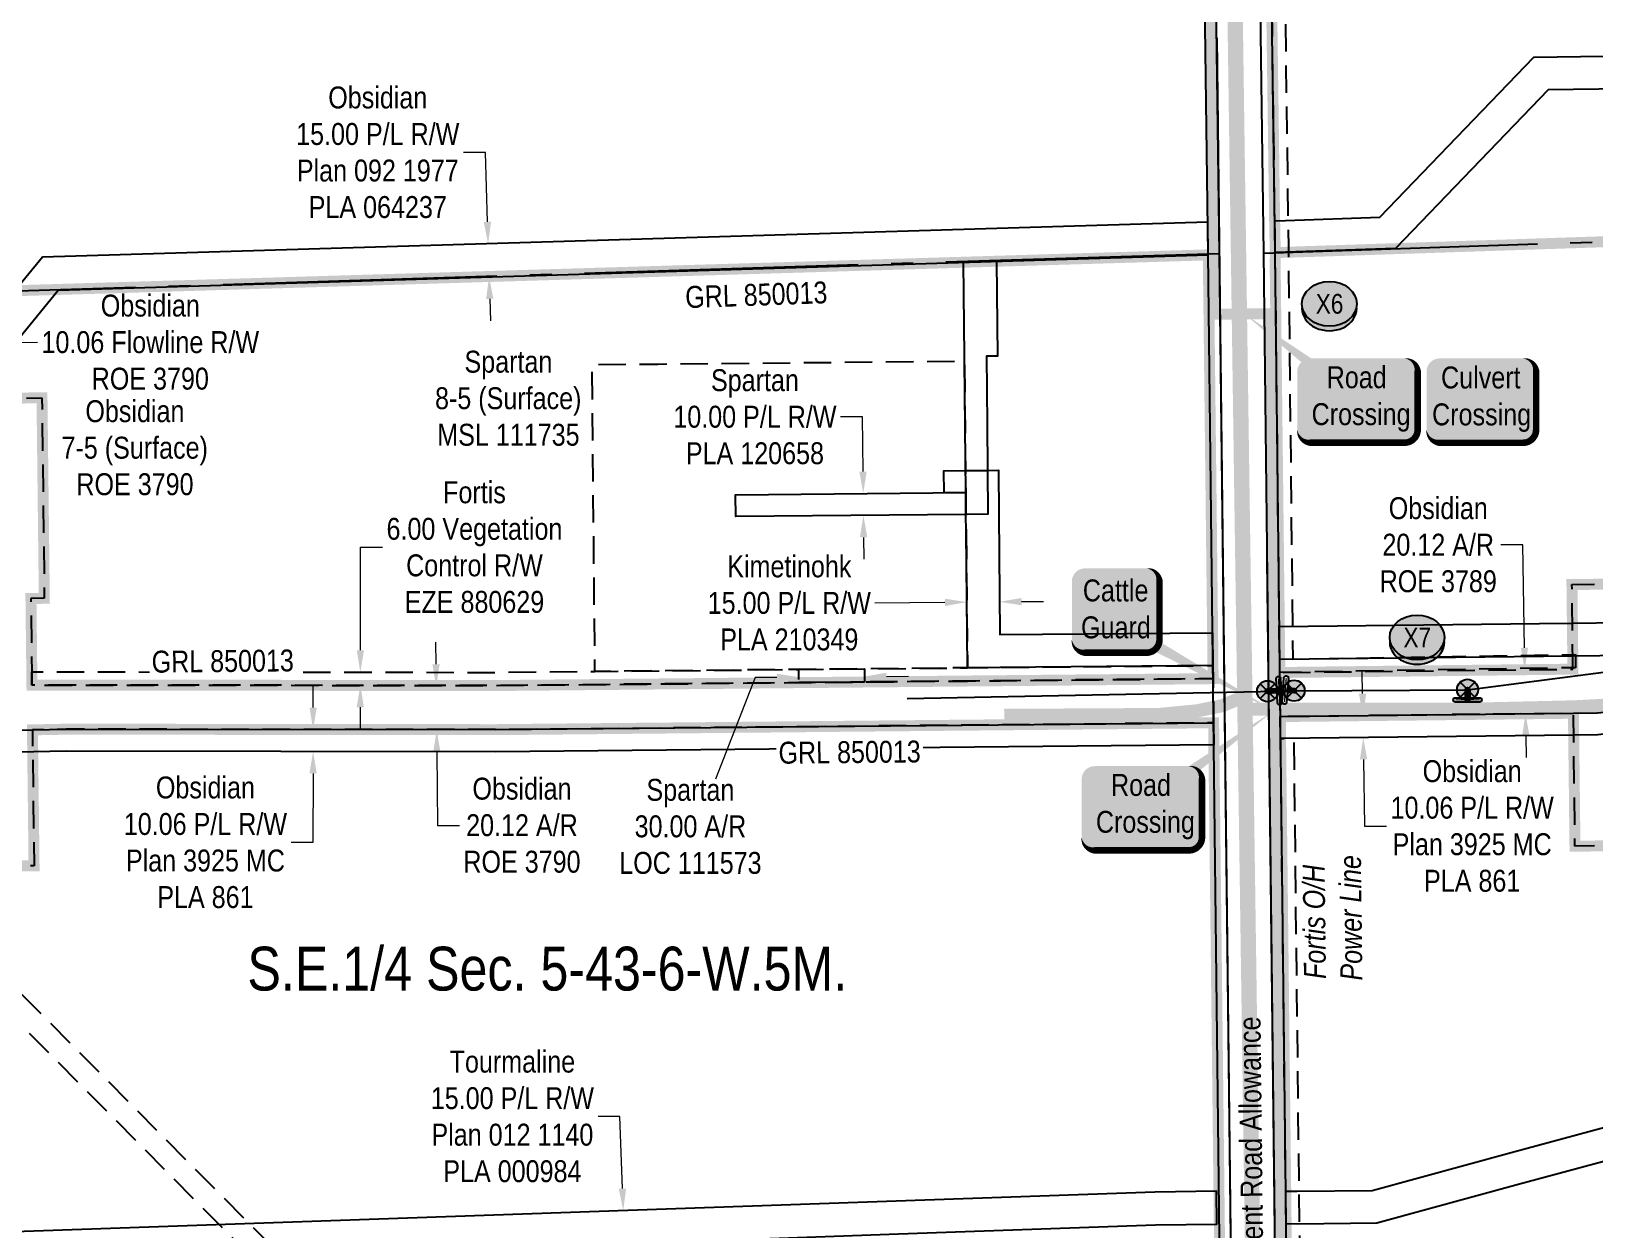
# Model space of a CAD drawing. Extents: x 643442 to 651909, y 5835058 to 5841090.
# Drawn here: x 646595 to 647308, y 5838086 to 5838633 of the extents above; entities that cross this region are included whole.
import ezdxf
from ezdxf.enums import TextEntityAlignment as Align

# ---------------------------------------------------------------- set-up
doc = ezdxf.new("R2010")
doc.units = 0
doc.header["$LTSCALE"] = 5
doc.header["$PDSIZE"] = 0.5
for name, pattern in [('CENTERLINEX3', [5, 2.5, -1, 0.5, -1]), ('foc-ACCESSROAD', [3.75, 2.5, -1.25]), ('foc-FLOWLINE', [3.75, 2.5, -1.25]), ('foc-QUARTERLINE', [33, 25, -3, 2, -3])]:
    doc.linetypes.add(name, pattern=pattern)
doc.layers.get('Defpoints').update_dxf_attribs({"color": 9})
for name, color, linetype in [('AS-POWER', 104, 'foc-POWER'), ('AS-POWER-EXISTING-ANC', 72, 'Continuous'), ('AS-POWER-EXISTING-PP', 72, 'Continuous'), ('AS-POWER-T', 104, 'Continuous'), ('AS-ROADS', 254, 'Continuous'), ('AS-TELUS', 224, 'foc-TEL'), ('C-FLOWLINE', 13, 'foc-FLOWLINE'), ('C-RW', 13, 'Continuous'), ('C-SYMBOL', 7, 'Continuous'), ('C-WS', 13, 'foc-ACCESSROAD'), ('CG-NOTES', 7, 'Continuous'), ('F-AR', 190, 'foc-ACCESSROAD'), ('F-EZE', 190, 'foc-FLOWLINE'), ('F-RW', 190, 'Continuous'), ('F-VCE', 190, 'foc-FLOWLINE'), ('F-WS', 190, 'foc-ACCESSROAD'), ('L-QSEC', 8, 'foc-QUARTERLINE'), ('L-ROAD-T', 7, 'Continuous'), ('L-SEC', 7, 'Continuous'), ('L-TITLEDB', 4, 'Continuous'), ('P-CROSSINGS', 250, 'Continuous')]:
    doc.layers.add(name, color=color, linetype=linetype)
doc.layers.add('AS-TRAPPER BOUNDARY', color=7, linetype='CENTERLINEX3', true_color=0xb85c00, transparency=0.6)
doc.layers.add('AS-TRAPPER-T', color=7, linetype='Continuous', true_color=0xc26100)
doc.layers.add('P-PROPOSED-WL4', color=7, linetype='Continuous', true_color=0x5b5bc8)
for name, color, linetype, lineweight in [('C-AR-T', 13, 'Continuous', 9), ('C-FLOWLINE-T', 13, 'Continuous', 9), ('C-RW-T', 13, 'Continuous', 9), ('C-WS-T', 13, 'Continuous', 9), ('F-AR-T', 190, 'Continuous', 9), ('F-EZE-T', 190, 'Continuous', 9), ('F-RW-T', 190, 'Continuous', 9), ('F-WS-T', 190, 'Continuous', 9)]:
    doc.layers.add(name, color=color, linetype=linetype, lineweight=lineweight)
doc.styles.add('175L', font='ARIALN.TTF', dxfattribs={"height": 20})
doc.styles.add('80', font='ARIALN.TTF', dxfattribs={"height": 10})
doc.styles.add('80CG', font='ARIALN.TTF', dxfattribs={"height": 10})
doc.styles.add('80L', font='ARIALN.TTF', dxfattribs={"height": 10})
doc.styles.add('Crossing', font='ARIALN.TTF', dxfattribs={"height": 10})
doc.styles.add('foc-LtypeFont', font='ARIALN.TTF', dxfattribs={"height": 7.35})
doc.linetypes.add('foc-POWER', pattern='A,6,-1,["P",foc-LtypeFont,S=0.2,R=0,X=-0.625,Y=-0.75],-1.24,4', length=12.24)
doc.linetypes.add('foc-POWER-NOLINE', pattern='A,0,-4,["P",foc-LtypeFont,S=0.2,R=0,X=-0.625,Y=-0.75],-8.24', length=12.24)
doc.linetypes.add('foc-TEL', pattern='A,2,-1,["T",foc-LtypeFont,S=0.2,R=0,X=-0.425,Y=-0.75],-1.24,8', length=12.24)
doc.linetypes.add('foc-TEL-NOLINE', pattern='A,0,-2,["T",foc-LtypeFont,S=0.2,R=0,X=-0.425,Y=-0.75],-10.24', length=12.24)
doc.dimstyles.new('Compass 5 000', dxfattribs={"dimscale": 5, "dimtxt": 9, "dimasz": 2, "dimexe": 0.2, "dimexo": 0.0625, "dimgap": 0.5, "dimtad": 0, "dimtih": 1, "dimtoh": 1, "dimzin": 0, "dimdsep": 46, "dimtxsty": '80CG', "dimcen": 0.1, "dimse1": 1, "dimse2": 1, "dimclrd": 256, "dimclrt": 256, "dimaunit": 1, "dimadec": 4, "dimazin": 0, "dimtfac": 0.06, "dimtofl": 0, "dimtmove": 0, "dimatfit": 1, "dimfxl": 0.2, "dimtolj": 1, "dimtzin": 0, "dimlwd": -1, "dimarcsym": 0})

# ---------------------------------------------------------------- blocks, each defined once
blk = doc.blocks.new('*D484')
at = {"layer": 'C-RW-T', "transparency": 16777216}
for p, q in [((647202.4, 5838330.35), (647202.25, 5838340.35)), ((647202.87, 5838300.32), (647203.34, 5838269.91)), ((647203.34, 5838269.91), (647213.34, 5838269.91))]:
    blk.add_line(p, q, dxfattribs=at)
for points in [[(647204.07, 5838330.38), (647200.73, 5838330.33), (647202.56, 5838320.35)], [(647204.53, 5838300.35), (647201.2, 5838300.3), (647202.71, 5838310.32)]]:
    blk.add_solid(points, dxfattribs=at)
at = {"layer": 'Defpoints', "color": 0, "transparency": 16777216}
for p in [(647229.12, 5838320.76), (647202.71, 5838310.32), (647229.28, 5838310.73)]:
    blk.add_point(p, dxfattribs=at)
at = {"layer": 'C-RW-T', "transparency": 16777216, "insert": (647252.42, 5838269.91), "char_height": 10, "attachment_point": 5, "style": '80CG'}
blk.add_mtext('\\A1;Obsidian\\P10.06 P/L R/W\\PPlan 3925 MC\\PPLA 861', dxfattribs=at)
blk = doc.blocks.new('*D485')
at = {"layer": 'C-WS-T', "transparency": 16777216}
for p, q in [((647275.49, 5838398.25), (647265.49, 5838398.25)), ((647276.25, 5838351.27), (647275.49, 5838398.25)), ((647276.9, 5838311.14), (647277.07, 5838301.14))]:
    blk.add_line(p, q, dxfattribs=at)
for points in [[(647277.92, 5838351.3), (647274.59, 5838351.25), (647276.41, 5838341.28)], [(647278.57, 5838311.16), (647275.24, 5838311.11), (647276.74, 5838321.13)]]:
    blk.add_solid(points, dxfattribs=at)
at = {"layer": 'Defpoints', "color": 0, "transparency": 16777216}
for p in [(647276.41, 5838341.28), (647280.62, 5838341.34), (647280.94, 5838321.2)]:
    blk.add_point(p, dxfattribs=at)
at = {"layer": 'C-WS-T', "transparency": 16777216, "insert": (647236.94, 5838398.25), "char_height": 10, "attachment_point": 5, "style": '80CG'}
blk.add_mtext('\\A1;Obsidian\\P20.12 A/R\\PROE 3789', dxfattribs=at)
blk = doc.blocks.new('*U477')
h = blk.add_hatch(color=255)
h.dxf.hatch_style = 1
edge = h.paths.add_edge_path()
edge.add_arc((0.08, 1.1), 0.2, -4.1454, 175.8546, ccw=False)
edge.add_line((0.28, 1.08), (0.19, -0.21))
edge.add_line((0.19, -0.21), (0.12, -1.11))
edge.add_arc((-0.08, -1.1), 0.2, 175.8546, 355.8546, ccw=False)
edge.add_line((-0.28, -1.08), (-0.12, 1.11))
h = blk.add_hatch(color=255)
h.dxf.hatch_style = 1
edge = h.paths.add_edge_path()
edge.add_arc((0.8, -0.06), 0.2, -94.1454, 85.8546, ccw=False)
edge.add_line((0.79, -0.26), (0.19, -0.21))
edge.add_line((0.19, -0.21), (0.21, 0.19))
edge.add_line((0.21, 0.19), (0.82, 0.14))
at = {"color": 255}
blk.add_lwpolyline([(-0.12, 1.11, -1), (0.28, 1.08), (0.19, -0.21), (0.12, -1.11, -1), (-0.28, -1.08)], format="xyb", close=True, dxfattribs=at)
at = {"color": 72, "const_width": 0.1, "flags": 128}
for points in [[(0.08, 1.1), (-0.08, -1.1)], [(0.8, -0.06), (0, 0)]]:
    blk.add_lwpolyline(points, dxfattribs=at)
at = {"color": 255, "flags": 128}
blk.add_lwpolyline([(0.82, 0.14, -1), (0.79, -0.26), (0.19, -0.21), (0.21, 0.19)], format="xyb", close=True, dxfattribs=at)
blk = doc.blocks.new('*U478')
h = blk.add_hatch(color=255)
h.dxf.hatch_style = 1
edge = h.paths.add_edge_path()
edge.add_arc((-1.05, -0.05), 0.2, 92.8978, 272.8978, ccw=False)
edge.add_line((-1.06, 0.15), (-0.21, 0.19))
edge.add_line((-0.21, 0.19), (-0.19, -0.21))
edge.add_line((-0.19, -0.21), (-1.04, -0.25))
h = blk.add_hatch(color=255)
h.dxf.hatch_style = 1
edge = h.paths.add_edge_path()
edge.add_arc((0.06, -1.1), 0.2, -177.1022, 2.8978, ccw=False)
edge.add_line((-0.14, -1.11), (-0.21, 0.19))
edge.add_line((-0.21, 0.19), (-0.26, 1.09))
edge.add_arc((-0.06, 1.1), 0.2, 2.8978, 182.8978, ccw=False)
edge.add_line((0.14, 1.11), (0.26, -1.09))
at = {"color": 255, "flags": 128}
blk.add_lwpolyline([(-1.04, -0.25, -1), (-1.06, 0.15), (-0.21, 0.19), (-0.19, -0.21)], format="xyb", close=True, dxfattribs=at)
at = {"color": 72, "const_width": 0.1, "flags": 128}
for points in [[(-1.05, -0.05), (0, 0)], [(0.06, -1.1), (-0.06, 1.1)]]:
    blk.add_lwpolyline(points, dxfattribs=at)
at = {"color": 255}
blk.add_lwpolyline([(0.26, -1.09, -1), (-0.14, -1.11), (-0.21, 0.19), (-0.26, 1.09, -1), (0.14, 1.11)], format="xyb", close=True, dxfattribs=at)
blk = doc.blocks.new('*U479')
h = blk.add_hatch(color=255)
h.dxf.hatch_style = 1
edge = h.paths.add_edge_path()
edge.add_arc((-1.1, 0), 0.2, 90.248, 270.248, ccw=False)
edge.add_line((-1.1, 0.2), (0.2, 0.2))
edge.add_line((0.2, 0.2), (1.1, 0.2))
edge.add_arc((1.1, 0), 0.2, -89.752, 90.248, ccw=False)
edge.add_line((1.1, -0.2), (-1.1, -0.2))
h = blk.add_hatch(color=255)
h.dxf.hatch_style = 1
edge = h.paths.add_edge_path()
edge.add_arc((0, 0.92), 0.2, 0.248, 180.248, ccw=False)
edge.add_line((0.2, 0.93), (0.2, 0.2))
edge.add_line((0.2, 0.2), (-0.2, 0.2))
edge.add_line((-0.2, 0.2), (-0.2, 0.92))
at = {"color": 255}
blk.add_lwpolyline([(-1.1, -0.2, -1), (-1.1, 0.2), (0.2, 0.2), (1.1, 0.2, -1), (1.1, -0.2)], format="xyb", close=True, dxfattribs=at)
at = {"color": 72, "const_width": 0.1, "flags": 128}
for points in [[(-1.1, 0), (1.1, 0)], [(0, 0.92), (0, 0)]]:
    blk.add_lwpolyline(points, dxfattribs=at)
at = {"color": 255, "flags": 128}
blk.add_lwpolyline([(-0.2, 0.92, -1), (0.2, 0.93), (0.2, 0.2), (-0.2, 0.2)], format="xyb", close=True, dxfattribs=at)
blk = doc.blocks.new('POWERPOLE')
h = blk.add_hatch(color=255)
edge = h.paths.add_edge_path()
edge.add_arc((0, 0), 0.96, 0, 360)
at = {"linetype": 'Continuous'}
for p, q in [((0.68, -0.68), (-0.68, 0.68)), ((-0.68, -0.68), (0.68, 0.68))]:
    blk.add_line(p, q, dxfattribs=at)
blk.add_circle((0, 0), 0.96, dxfattribs=at)
blk = doc.blocks.new('*U467')
h = blk.add_hatch(color=254)
edge = h.paths.add_edge_path()
edge.add_line((-19, -20), (19, -20))
edge.add_arc((19, -14), 6, 270, 360)
edge.add_line((25, -14), (25, 12.5))
edge.add_arc((19, 12.5), 6, 0, 90)
edge.add_line((19, 18.5), (-19, 18.5))
edge.add_arc((-19, 12.5), 6, 90, 180)
edge.add_line((-25, 12.5), (-25, -14))
edge.add_arc((-19, -14), 6, 180, 270)
at = {"color": 160, "flags": 128}
blk.add_lwpolyline([(-19, -20, 3, 3, 0), (19, -20, 3, 3, 0.414214), (25, -14, 3, 3, 0), (25, 12.5, 3, 0, 0.414214), (19, 18.5, 0, 0, 0), (-19, 18.5, 0, 0, 0.414214), (-25, 12.5, 0, 0, 0), (-25, -14, 0, 3, 0.414214)], format="xyseb", close=True, dxfattribs=at)
at = {"color": 160, "style": '80'}
blk.add_attdef('ENTER_TEXT_001', (-26.85, -4.92), '', height=10, dxfattribs=at)
blk = doc.blocks.new('*U675')
h = blk.add_hatch(color=59)
edge = h.paths.add_edge_path()
edge.add_line((-21.5, -20), (21.5, -20))
edge.add_arc((21.5, -14), 6, 270, 360)
edge.add_line((27.5, -14), (27.5, 12.5))
edge.add_arc((21.5, 12.5), 6, 0, 90)
edge.add_line((21.5, 18.5), (-21.5, 18.5))
edge.add_arc((-21.5, 12.5), 6, 90, 180)
edge.add_line((-27.5, 12.5), (-27.5, -14))
edge.add_arc((-21.5, -14), 6, 180, 270)
at = {"color": 1, "flags": 128}
blk.add_lwpolyline([(-51.65, 38.79, 0, 7.5, 0), (0, 0, 0, 0, 0)], format="xyseb", dxfattribs=at)
blk.add_lwpolyline([(-21.5, -20, 3, 3, 0), (21.5, -20, 3, 3, 0.414214), (27.5, -14, 3, 3, 0), (27.5, 12.5, 3, 0, 0.414214), (21.5, 18.5, 0, 0, 0), (-21.5, 18.5, 0, 0, 0.414214), (-27.5, 12.5, 0, 0, 0), (-27.5, -14, 0, 3, 0.414214)], format="xyseb", close=True, dxfattribs=at)
at = {"color": 1, "style": '80'}
blk.add_attdef('ENTER_TEXT_001', (-36.33, -4.99), '', height=10, dxfattribs=at)
blk = doc.blocks.new('*U676')
h = blk.add_hatch(color=59)
edge = h.paths.add_edge_path()
edge.add_line((-21.5, -20), (21.5, -20))
edge.add_arc((21.5, -14), 6, 270, 360)
edge.add_line((27.5, -14), (27.5, 12.5))
edge.add_arc((21.5, 12.5), 6, 0, 90)
edge.add_line((21.5, 18.5), (-21.5, 18.5))
edge.add_arc((-21.5, 12.5), 6, 90, 180)
edge.add_line((-27.5, 12.5), (-27.5, -14))
edge.add_arc((-21.5, -14), 6, 180, 270)
at = {"color": 1, "flags": 128}
blk.add_lwpolyline([(60.34, 43.81, 0, 7.5, 0), (0, 0, 0, 0, 0)], format="xyseb", dxfattribs=at)
blk.add_lwpolyline([(-21.5, -20, 3, 3, 0), (21.5, -20, 3, 3, 0.414214), (27.5, -14, 3, 3, 0), (27.5, 12.5, 3, 0, 0.414214), (21.5, 18.5, 0, 0, 0), (-21.5, 18.5, 0, 0, 0.414214), (-27.5, 12.5, 0, 0, 0), (-27.5, -14, 0, 3, 0.414214)], format="xyseb", close=True, dxfattribs=at)
at = {"color": 1, "style": '80'}
blk.add_attdef('ENTER_TEXT_001', (-36.33, -4.99), '', height=10, dxfattribs=at)
blk = doc.blocks.new('*D548')
at = {"layer": 'C-WS-T', "transparency": 16777216}
for p, q in [((646723.44, 5838324.01), (646723.45, 5838334.01)), ((646723.4, 5838293.96), (646723.37, 5838262.47)), ((646723.37, 5838262.47), (646713.37, 5838262.47))]:
    blk.add_line(p, q, dxfattribs=at)
for points in [[(646721.77, 5838324.01), (646725.1, 5838324.01), (646723.42, 5838314.01)], [(646721.74, 5838293.96), (646725.07, 5838293.96), (646723.41, 5838303.96)]]:
    blk.add_solid(points, dxfattribs=at)
at = {"layer": 'Defpoints', "color": 0, "transparency": 16777216}
for p in [(646730.33, 5838314), (646723.41, 5838303.96), (646730.32, 5838303.95)]:
    blk.add_point(p, dxfattribs=at)
at = {"layer": 'C-WS-T', "transparency": 16777216, "insert": (646674.28, 5838262.47), "char_height": 10, "attachment_point": 5, "style": '80CG'}
blk.add_mtext('\\A1;Obsidian\\P10.06 P/L R/W\\PPlan 3925 MC\\PPLA 861', dxfattribs=at)
blk = doc.blocks.new('*D549')
at = {"layer": 'C-WS-T', "transparency": 16777216}
for p, q in [((646802.03, 5838577.33), (646792.03, 5838577.33)), ((646802.98, 5838545.63), (646802.03, 5838577.33)), ((646804.04, 5838510.5), (646804.34, 5838500.51))]:
    blk.add_line(p, q, dxfattribs=at)
for points in [[(646804.65, 5838545.69), (646801.32, 5838545.58), (646803.29, 5838535.64)], [(646805.71, 5838510.55), (646802.38, 5838510.45), (646803.74, 5838520.5)]]:
    blk.add_solid(points, dxfattribs=at)
at = {"layer": 'Defpoints', "color": 0, "transparency": 16777216}
for p in [(646782.32, 5838535.01), (646803.29, 5838535.64), (646782.77, 5838519.87)]:
    blk.add_point(p, dxfattribs=at)
at = {"layer": 'C-WS-T', "transparency": 16777216, "insert": (646752.94, 5838577.33), "char_height": 10, "attachment_point": 5, "style": '80CG'}
blk.add_mtext('\\A1;Obsidian\\P15.00 P/L R/W\\PPlan 092 1977\\PPLA 064237', dxfattribs=at)
blk = doc.blocks.new('*D552')
at = {"layer": 'Defpoints', "color": 0, "transparency": 16777216}
for p in [(646864.96, 5838094.48), (646875.56, 5838094.85), (646876.09, 5838079.72)]:
    blk.add_point(p, dxfattribs=at)
at = {"layer": 'F-RW-T', "transparency": 16777216}
for p, q in [((646863.47, 5838137.37), (646853.47, 5838137.37)), ((646864.61, 5838104.47), (646863.47, 5838137.37)), ((646865.84, 5838069.35), (646866.19, 5838059.36))]:
    blk.add_line(p, q, dxfattribs=at)
for points in [[(646866.28, 5838104.53), (646862.95, 5838104.41), (646864.96, 5838094.48)], [(646867.5, 5838069.41), (646864.17, 5838069.3), (646865.49, 5838079.35)]]:
    blk.add_solid(points, dxfattribs=at)
at = {"layer": 'F-RW-T', "transparency": 16777216, "insert": (646814.38, 5838137.37), "char_height": 10, "attachment_point": 5, "style": '80CG'}
blk.add_mtext('\\A1;Tourmaline\\P15.00 P/L R/W\\PPlan 012 1140\\PPLA 000984', dxfattribs=at)
blk = doc.blocks.new('*D556')
at = {"layer": 'Defpoints', "color": 0, "transparency": 16777216}
for p in [(646744.98, 5838340.12), (646785.38, 5838340.08), (646785.37, 5838334.07)]:
    blk.add_point(p, dxfattribs=at)
at = {"layer": 'F-EZE-T', "transparency": 16777216}
for p, q in [((646744.99, 5838350.12), (646745.05, 5838397.16)), ((646745.05, 5838397.16), (646755.05, 5838397.16)), ((646744.96, 5838324.12), (646744.95, 5838314.12))]:
    blk.add_line(p, q, dxfattribs=at)
for points in [[(646743.33, 5838350.12), (646746.66, 5838350.12), (646744.98, 5838340.12)], [(646743.3, 5838324.12), (646746.63, 5838324.12), (646744.98, 5838334.12)]]:
    blk.add_solid(points, dxfattribs=at)
at = {"layer": 'F-EZE-T', "transparency": 16777216, "insert": (646797.07, 5838397.16), "char_height": 10, "attachment_point": 5, "style": '80CG'}
blk.add_mtext('\\A1;Fortis\\P6.00 Vegetation\\PControl R/W\\PEZE 880629', dxfattribs=at)
blk = doc.blocks.new('*D560')
at = {"layer": 'C-FLOWLINE-T', "transparency": 16777216}
for p, q in [((646526.71, 5838489.87), (646516.71, 5838489.75)), ((646556.78, 5838490.22), (646597.62, 5838490.69))]:
    blk.add_line(p, q, dxfattribs=at)
for points in [[(646526.69, 5838491.53), (646526.73, 5838488.2), (646536.71, 5838489.98)], [(646556.76, 5838491.88), (646556.79, 5838488.55), (646546.78, 5838490.1)]]:
    blk.add_solid(points, dxfattribs=at)
at = {"layer": 'Defpoints', "color": 0, "transparency": 16777216}
for p in [(646536.71, 5838490.09), (646546.78, 5838490.2), (646546.78, 5838490.1)]:
    blk.add_point(p, dxfattribs=at)
at = {"layer": 'C-FLOWLINE-T', "transparency": 16777216, "insert": (646649.12, 5838490.69), "char_height": 10, "attachment_point": 5, "style": '80CG'}
blk.add_mtext('\\A1;Obsidian\\P10.06 Flowline R/W\\PROE 3790', dxfattribs=at)
blk = doc.blocks.new('*D561')
at = {"layer": 'C-AR-T', "transparency": 16777216}
for p, q in [((646779.52, 5838343.79), (646779.43, 5838353.79)), ((646779.91, 5838303.66), (646780.23, 5838270.26)), ((646780.23, 5838270.26), (646790.23, 5838270.26))]:
    blk.add_line(p, q, dxfattribs=at)
for points in [[(646781.19, 5838343.81), (646777.85, 5838343.77), (646779.62, 5838333.79)], [(646781.57, 5838303.68), (646778.24, 5838303.65), (646779.81, 5838313.66)]]:
    blk.add_solid(points, dxfattribs=at)
at = {"layer": 'Defpoints', "color": 0, "transparency": 16777216}
for p in [(646880.77, 5838334.76), (646779.81, 5838313.66), (646880.96, 5838314.63)]:
    blk.add_point(p, dxfattribs=at)
at = {"layer": 'C-AR-T', "transparency": 16777216, "insert": (646818.75, 5838270.26), "char_height": 10, "attachment_point": 5, "style": '80CG'}
blk.add_mtext('\\A1;Obsidian\\P20.12 A/R\\PROE 3790', dxfattribs=at)
blk = doc.blocks.new('*D563')
at = {"layer": 'Defpoints', "color": 0, "transparency": 16777216}
for p in [(646966.93, 5838421.62), (646974.49, 5838421.69), (646967.02, 5838411.61)]:
    blk.add_point(p, dxfattribs=at)
at = {"layer": 'F-RW-T', "transparency": 16777216}
for p, q in [((646974.16, 5838456.65), (646964.16, 5838456.65)), ((646974.4, 5838431.69), (646974.16, 5838456.65)), ((646974.68, 5838401.68), (646974.77, 5838391.68))]:
    blk.add_line(p, q, dxfattribs=at)
for points in [[(646976.06, 5838431.7), (646972.73, 5838431.67), (646974.49, 5838421.69)], [(646976.35, 5838401.7), (646973.01, 5838401.66), (646974.59, 5838411.68)]]:
    blk.add_solid(points, dxfattribs=at)
at = {"layer": 'F-RW-T', "transparency": 16777216, "insert": (646925.07, 5838456.65), "char_height": 10, "attachment_point": 5, "style": '80CG'}
blk.add_mtext('\\A1;Spartan\\P10.00 P/L R/W\\PPLA 120658', dxfattribs=at)
blk = doc.blocks.new('*D564')
at = {"layer": 'Defpoints', "color": 0, "transparency": 16777216}
for p in [(647021.72, 5838378.84), (647021.79, 5838372.11), (647036.68, 5838378.99)]:
    blk.add_point(p, dxfattribs=at)
at = {"layer": 'F-RW-T', "transparency": 16777216}
for p, q in [((647011.79, 5838372.01), (646979.85, 5838371.7)), ((647046.74, 5838372.34), (647056.74, 5838372.44))]:
    blk.add_line(p, q, dxfattribs=at)
for points in [[(647011.77, 5838373.68), (647011.8, 5838370.34), (647021.79, 5838372.11)], [(647046.73, 5838374.01), (647046.76, 5838370.68), (647036.74, 5838372.25)]]:
    blk.add_solid(points, dxfattribs=at)
at = {"layer": 'F-RW-T', "transparency": 16777216, "insert": (646940.76, 5838371.7), "char_height": 10, "attachment_point": 5, "style": '80CG'}
blk.add_mtext('\\A1;Kimetinohk\\P15.00 P/L R/W\\PPLA 210349', dxfattribs=at)
blk = doc.blocks.new('xing2')
h = blk.add_hatch(color=50)
h.dxf.hatch_style = 1
edge = h.paths.add_edge_path()
edge.add_ellipse((0, 0), major_axis=(-12.5, 0), ratio=0.816297, start_angle=0, end_angle=360)
h = blk.add_hatch(color=250)
h.dxf.hatch_style = 1
edge = h.paths.add_edge_path()
edge.add_ellipse((0, -2.05), major_axis=(-12.5, 0), ratio=0.816297, start_angle=0, end_angle=180)
edge.add_line((12.5, -2.05), (12.5, 0))
edge.add_ellipse((0, 0), major_axis=(-12.5, 0), ratio=0.816297, start_angle=0, end_angle=180, ccw=False)
edge.add_line((-12.5, 0), (-12.5, -2.05))
at = {"color": 250}
blk.add_ellipse((0, 0), major_axis=(-12.5, 0), ratio=0.816297, dxfattribs=at)
blk.add_ellipse((0, -2.05), major_axis=(-12.5, 0), ratio=0.816297, start_param=0, end_param=3.141593, dxfattribs=at)
at = {"color": 250, "style": 'Crossing'}
blk.add_attdef('CROSSING', text='', height=9, dxfattribs=at).set_placement((0.09, 0.02), align=Align.MIDDLE_CENTER)
at = {"color": 250, "style": 'Crossing', "flags": 1}
for tag, p in [('OWNER', (0.09, -12.49)), ('DESCRIPTION', (0.09, -25.77)), ('LOCATION', (0.09, -39.3)), ('DWG_REF', (0.09, -52.84))]:
    blk.add_attdef(tag, text='', height=9, dxfattribs=at).set_placement(p, align=Align.MIDDLE_CENTER)
blk = doc.blocks.new('*U573')
h = blk.add_hatch(color=254)
edge = h.paths.add_edge_path()
edge.add_line((-14, -20), (14, -20))
edge.add_arc((14, -14), 6, 270, 360)
edge.add_line((20, -14), (20, 12.5))
edge.add_arc((14, 12.5), 6, 0, 90)
edge.add_line((14, 18.5), (-14, 18.5))
edge.add_arc((-14, 12.5), 6, 90, 180)
edge.add_line((-20, 12.5), (-20, -14))
edge.add_arc((-14, -14), 6, 180, 270)
at = {"color": 160, "flags": 128}
blk.add_lwpolyline([(-14, -20, 3, 3, 0), (14, -20, 3, 3, 0.414214), (20, -14, 3, 3, 0), (20, 12.5, 3, 0, 0.414214), (14, 18.5, 0, 0, 0), (-14, 18.5, 0, 0, 0.414214), (-20, 12.5, 0, 0, 0), (-20, -14, 0, 3, 0.414214)], format="xyseb", close=True, dxfattribs=at)
at = {"color": 160, "style": '80'}
blk.add_attdef('ENTER_TEXT_001', (-26.85, -4.92), '', height=10, dxfattribs=at)

msp = doc.modelspace()

# ---------------------------------------------------------------- linework, layer by layer
at = {"color": 170, "flags": 128}
msp.add_lwpolyline([(647161.91, 5838322.57, 0, 5, 0), (647108.501, 5838351.906, 0, 0, 0)], format="xyseb", dxfattribs=at)
at = {"layer": 'AS-POWER', "linetype": 'foc-POWER-NOLINE', "flags": 128}
msp.add_lwpolyline([(647166.897, 5837686.073), (647158.869, 5838391.633)], dxfattribs=at)
at = {"layer": 'AS-POWER', "flags": 128}
msp.add_lwpolyline([(646994.568, 5838328.14), (647171.153, 5838331.708), (647250.299, 5838332.134), (647355.711, 5838345.79), (647364.336, 5838328.461), (647447.097, 5838336.374), (647446.781, 5838328.006), (647547.108, 5838337.979), (647647.537, 5838339.815), (647747.798, 5838341.359), (647848.14, 5838343.338), (647948.264, 5838345.171), (648049.625, 5838347.007)], dxfattribs=at)
at = {"layer": 'AS-ROADS', "flags": 128}
for points, const_width in [([(647591.673, 5835101.118), (647397.491, 5835795.868), (647168.623, 5837585.659), (647157.011, 5837672.565), (647157.264, 5837722.95), (647122.603, 5840162.074)], 7), ([(648049.235, 5838340.732), (647946.186, 5838339.409), (647847.486, 5838338.491), (647747.448, 5838336.636), (647648.853, 5838335.462), (647547.287, 5838334.04), (647447.195, 5838332.027), (647298.607, 5838324.299), (647251.054, 5838323.203), (647148.642, 5838323.301)], 5.998), ([(647038.837, 5838320.424), (647109.527, 5838320.819), (647127.035, 5838322.529), (647138.488, 5838324.897), (647146.649, 5838328.318)], 5.998)]:
    msp.add_lwpolyline(points, dxfattribs=dict(at, const_width=const_width))
at = {"layer": 'AS-TELUS', "linetype": 'foc-TEL-NOLINE', "flags": 128}
msp.add_lwpolyline([(647242.546, 5836904.456), (647204.315, 5837207.913), (647170.922, 5837475.91), (647147.547, 5837618.779), (647136.045, 5838629.646)], dxfattribs=at)
at = {"layer": 'AS-TRAPPER BOUNDARY', "const_width": 4.999, "flags": 128}
for points in [[(647378.541, 5839075.769), (647421.948, 5839076.342), (647421.143, 5839137.337), (647966.716, 5839144.528), (647984.144, 5838584.132), (647984.455, 5838574.138), (647984.927, 5838558.972), (647970.013, 5838558.474), (647878.98, 5838555.435), (647361.027, 5838538.18), (647345.798, 5838537.673), (647216.519, 5838533.376), (647167.061, 5838531.733), (647162.553, 5838531.584), (647162.251, 5838546.57), (647154.216, 5839133.756), (647159.118, 5839133.822), (647299.153, 5839135.73), (647299.957, 5839074.734), (647362.946, 5839075.564), (647378.541, 5839075.769)], [(647299.342, 5838260.748), (647427.629, 5838262.069), (647427.002, 5838322.989), (647993.026, 5838329.178), (648012.384, 5837713.09), (647172.074, 5837686.238), (647164.865, 5838319.889), (647298.641, 5838321.414), (647298.782, 5838309.065), (647299.342, 5838260.748)]]:
    msp.add_lwpolyline(points, close=True, dxfattribs=at)
msp.add_lwpolyline([(647985.804, 5838559.001), (647989.45, 5838442.976), (647992.389, 5838349.439), (647426.796, 5838342.991), (647426.734, 5838348.982), (647426.398, 5838381.606), (647363.862, 5838380.897), (647348.623, 5838380.715), (647297.963, 5838380.132), (647298.403, 5838341.527), (647164.636, 5838340.002), (647164.636, 5838340.002), (647162.458, 5838531.479), (647161.061, 5838531.534)], dxfattribs=at)
at = {"layer": 'C-FLOWLINE', "flags": 128}
msp.add_lwpolyline([(647095.626, 5837684.253), (647081.868, 5837683.826), (646922.706, 5837844.162), (646912.043, 5837854.905), (646751.889, 5838016.257), (646694.961, 5838073.607), (646680.62, 5838088.054), (646549.87, 5838219.776), (646552.271, 5838251.276), (646562.374, 5838251.394), (646560.256, 5838223.599), (646694.327, 5838088.531), (646708.692, 5838074.058), (646759.032, 5838023.348), (646920.143, 5837861.031), (646930.806, 5837850.289), (647095.626, 5837684.253)], close=True, dxfattribs=at)
at = {"layer": 'C-RW', "flags": 128}
for points in [[(647775.01, 5838693.865), (647885.593, 5838570.35), (647969.646, 5838573.112), (647985.345, 5838573.628), (647985.804, 5838559.001), (647878.621, 5838555.432), (647770.06, 5838676.899), (647665.508, 5838647.637), (647529.374, 5838609.537), (647360.24, 5838606.933), (647344.93, 5838606.698), (647287.05, 5838605.808), (647217.36, 5838533.409), (647167.361, 5838531.744), (647162.455, 5838531.581), (647162.29, 5838546.062), (647167.182, 5838546.237), (647210.226, 5838547.773), (647280.58, 5838620.715), (647344.685, 5838621.702), (647359.913, 5838621.936), (647527.2, 5838624.511), (647775.01, 5838693.865)], [(647360.741, 5838327.559), (647362.318, 5838317.62), (647359.901, 5838317.23), (647309.8, 5838311.484), (647298.756, 5838311.358), (647164.978, 5838309.832), (647164.864, 5838319.889), (647298.641, 5838321.414), (647309.684, 5838321.54), (647349.522, 5838325.717), (647360.741, 5838327.559)]]:
    msp.add_lwpolyline(points, close=True, dxfattribs=at)
for points in [[(646263.918, 5838095.955), (646356.032, 5838208.015), (646432.515, 5838301.031), (646494.66, 5838376.852), (646533.818, 5838424.763), (646607.059, 5838514.476), (647131.992, 5838530.576), (647131.794, 5838545.535), (646599.942, 5838529.514), (646487.134, 5838392.12), (646412.195, 5838300.753), (646355.465, 5838231.498), (646263.271, 5838118.952)], [(646257.933, 5838308.592), (646353.571, 5838310.021), (646420.554, 5838310.947), (646516.666, 5838312.263), (646541.622, 5838418.413), (646551.443, 5838416.15), (646541.885, 5838375.793), (646527.032, 5838312.432), (646610.712, 5838314.134), (646806.644, 5838313.919), (647134.422, 5838317.066), (647134.536, 5838307.036), (646806.698, 5838303.868), (646610.779, 5838304.077), (646514.481, 5838302.07), (646445.695, 5838301.244), (646412.195, 5838300.753), (646353.812, 5838299.955), (646258.216, 5838298.541)]]:
    msp.add_lwpolyline(points, dxfattribs=at)
at = {"layer": 'C-WS', "flags": 128}
for points in [[(646546.511, 5838512.98), (646547.071, 5838464.731), (646566.637, 5838464.958), (646599.687, 5838465.341), (646600.747, 5838373.847), (646594.648, 5838373.777), (646595.036, 5838340.286), (646595.106, 5838334.281), (646806.559, 5838334.049), (646945.136, 5838335.378), (646975.135, 5838335.665), (647022.143, 5838336.117), (647037.148, 5838336.261), (647134.193, 5838337.194), (647134.421, 5838317.066), (647037.387, 5838316.132), (647022.385, 5838315.987), (646806.644, 5838313.919), (646610.712, 5838314.133), (646595.342, 5838313.821), (646595.459, 5838303.758), (646596.063, 5838251.784), (646562.374, 5838251.394), (646552.271, 5838251.276), (646474.07, 5838250.369), (646473.476, 5838301.578), (646473.359, 5838311.693), (646454.028, 5838311.429), (646440.881, 5838311.231), (646421.244, 5838310.961), (646354.455, 5838310.034), (646353.958, 5838330.159), (646437.939, 5838331.334), (646440.602, 5838331.373), (646453.775, 5838331.558), (646457.582, 5838331.609), (646470.718, 5838331.789), (646473.125, 5838331.822), (646473.092, 5838334.684), (646473.056, 5838337.825), (646472.911, 5838350.313), (646472.655, 5838372.361), (646478.754, 5838372.432), (646478.703, 5838376.868), (646478.655, 5838381.003), (646478.527, 5838392.129), (646477.694, 5838463.927), (646537.006, 5838464.615), (646536.449, 5838512.678), (646546.511, 5838512.98)], [(647426.734, 5838348.989), (647426.796, 5838342.991), (647427.02, 5838321.163), (647427.629, 5838262.069), (647299.342, 5838260.748), (647298.782, 5838309.065), (647298.641, 5838321.414), (647164.864, 5838319.889), (647164.635, 5838340.002), (647298.403, 5838341.527), (647298.362, 5838345.287), (647297.963, 5838380.132), (647348.623, 5838380.715), (647363.862, 5838380.897), (647426.398, 5838381.606), (647426.734, 5838348.989)]]:
    msp.add_lwpolyline(points, close=True, dxfattribs=at)
at = {"layer": 'F-AR', "flags": 128}
msp.add_lwpolyline([(646975.078, 5838341.669), (646975.135, 5838335.665), (646945.136, 5838335.378), (646945.079, 5838341.381), (646975.078, 5838341.669)], close=True, dxfattribs=at)
at = {"layer": 'F-AR-T', "flags": 128}
for points in [[(646925.114, 5838337.664), (646907.113, 5838291.387)], [(646935.113, 5838337.759), (646925.114, 5838337.664)], [(646985.111, 5838338.232), (646995.11, 5838338.327)]]:
    msp.add_lwpolyline(points, dxfattribs=at)
at = {"layer": 'F-AR-T'}
for points in [[(646935.097, 5838339.426), (646935.129, 5838336.092), (646945.113, 5838337.854)], [(646985.095, 5838339.899), (646985.127, 5838336.566), (646975.111, 5838338.137)]]:
    msp.add_solid(points, dxfattribs=at)
at = {"layer": 'F-EZE', "flags": 128}
for points in [[(647299.548, 5838348.195), (647299.618, 5838342.191), (647164.635, 5838340.002), (647164.569, 5838346.003), (647164.409, 5838361.003), (647162.527, 5838533.972), (647162.329, 5838548.989), (647154.581, 5839136.179), (647160.585, 5839136.26), (647168.33, 5838549.204), (647168.527, 5838534.171), (647170.41, 5838361.104), (647170.572, 5838346.1), (647299.548, 5838348.195)], [(647178.071, 5837686.43), (647172.074, 5837686.238), (647164.978, 5838309.832), (647170.976, 5838309.901), (647178.071, 5837686.43)]]:
    msp.add_lwpolyline(points, close=True, dxfattribs=at)
at = {"layer": 'F-RW', "flags": 128}
for points in [[(647035.292, 5838527.667), (647035.709, 5838484.353), (647030.707, 5838484.306), (647030.993, 5838453.278), (647031.402, 5838412.231), (647021.402, 5838412.118), (646916.299, 5838411.131), (646916.204, 5838421.136), (647021.3, 5838422.133), (647020.721, 5838482.115), (647020.701, 5838484.209), (647020.287, 5838527.215), (647035.292, 5838527.667)], [(647274.078, 5838106.533), (647208.941, 5838088.744), (647172.703, 5838088.33), (647167.498, 5838088.369), (647167.329, 5838103.262), (647172.536, 5838103.329), (647206.841, 5838103.707), (647270.164, 5838121.006), (647408.028, 5838158.222), (647834.528, 5838273.402), (647871.262, 5838299.289), (647988.648, 5838468.509), (647989.441, 5838443.263), (647882.125, 5838288.536), (647841.052, 5838259.598), (647412.014, 5838143.699), (647274.078, 5838106.533)], [(647133.954, 5838358.178), (647134.124, 5838343.198), (647037.072, 5838342.269), (647022.072, 5838342.122), (647021.478, 5838404.191), (647021.401, 5838412.112), (647021.3, 5838422.133), (647011.442, 5838422.043), (647011.328, 5838432.024), (647021.203, 5838432.137), (647031.2, 5838432.251), (647036.164, 5838432.307), (647036.373, 5838412.289), (647036.879, 5838357.277), (647133.954, 5838358.178)]]:
    msp.add_lwpolyline(points, close=True, dxfattribs=at)
for points in [[(647335.182, 5838347.945), (647298.336, 5838347.525), (647164.567, 5838346), (647164.396, 5838360.994), (647283.173, 5838362.348), (647298.165, 5838362.519), (647320.022, 5838362.769)], [(646265.132, 5838052.825), (646278.976, 5838054.015), (646359.649, 5838060.948), (646377.994, 5838062.521), (646605.796, 5838070.672), (646818.904, 5838077.687), (646990.577, 5838083.784), (647107.929, 5838087.951), (647135.944, 5838088.319), (647135.764, 5838103.312), (647107.585, 5838102.939), (646989.474, 5838098.825), (646377.131, 5838077.496), (646359.278, 5838075.979), (646264.709, 5838067.869)]]:
    msp.add_lwpolyline(points, dxfattribs=at)
at = {"layer": 'F-VCE', "flags": 128}
msp.add_lwpolyline([(647134.124, 5838343.198), (647134.193, 5838337.194), (647037.148, 5838336.261), (647022.143, 5838336.117), (646975.135, 5838335.665), (646945.136, 5838335.378), (646806.559, 5838334.049), (646595.106, 5838334.281), (646595.036, 5838340.286), (646806.533, 5838340.053), (646852.068, 5838340.489), (646945.079, 5838341.381), (646975.078, 5838341.669), (647022.072, 5838342.122), (647037.072, 5838342.271), (647134.124, 5838343.198)], close=True, dxfattribs=at)
at = {"layer": 'F-WS', "flags": 128}
msp.add_lwpolyline([(647021.481, 5838404.191), (647022.072, 5838342.122), (646975.078, 5838341.669), (646945.079, 5838341.381), (646852.068, 5838340.489), (646850.72, 5838480.484), (646880.746, 5838480.772), (647020.721, 5838482.115), (647021.3, 5838422.126), (647021.402, 5838412.11), (647021.481, 5838404.191)], close=True, dxfattribs=at)
at = {"layer": 'L-QSEC', "flags": 128}
for points in [[(647157.278, 5838531.408), (648084.908, 5838562.302)], [(647137.17, 5838531.102), (646348.859, 5838506.559)]]:
    msp.add_lwpolyline(points, dxfattribs=at)
at = {"layer": 'L-SEC', "flags": 128}
for points in [[(647137.166, 5838531.101), (647117.136, 5840041.896), (647116.141, 5840123.258)], [(647157.278, 5838531.408), (647136.602, 5840042.47), (647135.605, 5840123.631)], [(647146.789, 5837685.43), (647137.166, 5838531.101)], [(647166.897, 5837686.073), (647157.278, 5838531.408)]]:
    msp.add_lwpolyline(points, dxfattribs=at)
at = {"layer": 'L-TITLEDB', "flags": 128}
for points in [[(647141.612, 5837685.264), (647131.986, 5838531.032), (647111.956, 5840041.827), (647110.959, 5840123.083)], [(647172.074, 5837686.238), (647162.458, 5838531.479), (647141.781, 5840042.537), (647140.784, 5840123.808)]]:
    msp.add_lwpolyline(points, dxfattribs=at)
at = {"layer": 'P-PROPOSED-WL4', "const_width": 5, "flags": 128}
msp.add_lwpolyline([(647113.642, 5840123.174), (647124.012, 5839334.672), (647134.666, 5838531.06), (647134.98, 5838503.472), (647160.093, 5838503.758), (647169.398, 5837686.009), (647168.16, 5837666.034), (647169.035, 5837660.691), (647170.676, 5837650.671), (647180.797, 5837588.86), (647181.751, 5837583.043), (647182.404, 5837578.836), (647198.593, 5837479.823), (647232.273, 5837211.418), (647242.848, 5837127.547), (647248.255, 5837084.466), (647283.572, 5836802.555), (647300.766, 5836665.974), (647302.349, 5836653.424), (647302.562, 5836651.736), (647303.695, 5836642.454)], dxfattribs=at)

# ---------------------------------------------------------------- block references
at = {"layer": 'AS-POWER-EXISTING-ANC', "color": 6, "xscale": 4.998555499999984, "yscale": 4.998555499999984, "zscale": 4.998555499999984}
for name, p in [('*U478', (647164.284, 5838331.729)), ('*U477', (647167.138, 5838331.999)), ('*U479', (647250.319, 5838327.514))]:
    msp.add_blockref(name, p, dxfattribs=at)
at = {"layer": 'AS-POWER-EXISTING-PP', "color": 6, "xscale": 4.998555499999984, "yscale": 4.998555499999984, "zscale": 4.998555499999984}
for p in [(647171.153, 5838331.708), (647250.299, 5838332.134), (647159.029, 5838331.463)]:
    msp.add_blockref('POWERPOLE', p, dxfattribs=at)
at = {"layer": 'CG-NOTES'}
ref = msp.add_blockref('*U675', (647200.085, 5838464.839), dxfattribs=dict(at, xscale=0.9989080846955231, yscale=0.9989080846955231, zscale=0.9989080846955231))
ref.add_attrib('ENTER_TEXT_001', 'Road', (647186.042, 5838469.729), dxfattribs={"layer": '0', "color": 1, "height": 9.9891, "style": '80'})
ref.add_attrib('ENTER_TEXT_002', ' Crossing', (647175.968, 5838452.903), dxfattribs={"layer": '0', "color": 1, "height": 9.9891, "style": '80'})
ref = msp.add_blockref('*U467', (647256.609, 5838464.826), dxfattribs=dict(at, xscale=1.000131017163253, yscale=1.000131017163253, zscale=1.000131017163253))
ref.add_attrib('ENTER_TEXT_001', 'Culvert', (647238.227, 5838469.63), dxfattribs={"layer": '0', "color": 160, "height": 10.0013, "style": '80'})
ref.add_attrib('ENTER_TEXT_002', 'Crossing', (647234.13, 5838452.784), dxfattribs={"layer": '0', "color": 160, "height": 10.0013, "style": '80'})
ref = msp.add_blockref('*U573', (647089.726, 5838369.033), dxfattribs=dict(at, xscale=1.000131017163253, yscale=1.000131017163253, zscale=1.000131017163253))
ref.add_attrib('ENTER_TEXT_001', 'Cattle', (647074.737, 5838372.452), dxfattribs={"layer": '0', "color": 160, "height": 10.0013, "style": '80'})
ref.add_attrib('ENTER_TEXT_002', 'Guard', (647073.905, 5838355.606), dxfattribs={"layer": '0', "color": 160, "height": 10.0013, "style": '80'})
ref = msp.add_blockref('*U676', (647101.641, 5838278.805), dxfattribs=dict(at, xscale=0.9989080846955231, yscale=0.9989080846955231, zscale=0.9989080846955231))
ref.add_attrib('ENTER_TEXT_001', 'Road', (647087.598, 5838283.695), dxfattribs={"layer": '0', "color": 1, "height": 9.9891, "style": '80'})
ref.add_attrib('ENTER_TEXT_002', ' Crossing', (647077.523, 5838266.87), dxfattribs={"layer": '0', "color": 1, "height": 9.9891, "style": '80'})
at = {"layer": 'P-CROSSINGS', "color": 3}
for p, values in [((647187.246, 5838508.228), {'CROSSING': 'X6'}), ((647227.271, 5838355.99), {'CROSSING': 'X7'})]:
    msp.add_blockref('xing2', p, dxfattribs=at).add_auto_attribs(values)

# ---------------------------------------------------------------- texts
at = {"layer": 'AS-POWER-T', "insert": (647175.707, 5838195.925), "char_height": 9.98952, "attachment_point": 1, "rotation": 90.651944, "style": '80L'}
msp.add_mtext_dynamic_manual_height_columns('\\pi4.1608;{\\fArial Narrow|b0|i1|c0|p34;Fortis O/H\\P\\pi0.06889; Power Line}', width=60.27934, gutter_width=49.979, heights=[0], dxfattribs=at)
at = {"layer": 'C-RW-T', "insert": (646602.655, 5838464.248), "char_height": 9.99708, "attachment_point": 1, "style": '80L'}
msp.add_mtext_dynamic_manual_height_columns('\\pi16.84;Obsidian\\P\\pi5.9463;7-5 (Surface)\\P\\pi12.735;ROE 3790', width=77.50096, gutter_width=49.985, heights=[0], dxfattribs=at)
at = {"layer": 'C-SYMBOL', "color": 3, "style": '175L'}
msp.add_text('S.E.1/4 Sec. 5-43-6-W.5M.', height=20, dxfattribs=at).set_placement((646830.325, 5838188.877), align=Align.BOTTOM_CENTER)
at = {"layer": 'F-AR-T', "insert": (646895.63, 5838269.727), "char_height": 10, "attachment_point": 5, "style": '80CG'}
msp.add_mtext('\\A1;Spartan\\P30.00 A/R\\PLOC 111573 ', dxfattribs=at)
at = {"layer": 'F-WS-T', "insert": (646773.164, 5838486.825), "char_height": 9.99708, "attachment_point": 1, "style": '80L'}
msp.add_mtext_dynamic_manual_height_columns('\\pi19.356;Spartan\\P\\pi5.9122;8-5 (Surface)\\P\\pi6.9419;MSL 111735', width=77.50096, gutter_width=49.985, heights=[0], dxfattribs=at)
at = {"layer": 'L-ROAD-T', "style": '80L'}
msp.add_text('Government Road Allowance', height=9.99711, rotation=90.651948, dxfattribs=at).set_placement((647151.646, 5838108.539), align=Align.MIDDLE_CENTER)

# ---------------------------------------------------------------- dimensions: what is measured, and where the dimension line sits
at = {"layer": 'C-AR-T', "color": 3}
dim = msp.add_linear_dim(base=(646779.81, 5838313.661), p1=(646880.765, 5838334.761), p2=(646880.959, 5838314.632), angle=270.550024, text='Obsidian\\P20.12 A/R\\PROE 3790', dimstyle='Compass 5 000', dxfattribs=at)
dim.commit()
dim.dimension.update_dxf_attribs({"geometry": '*D561', "text_midpoint": (646818.75, 5838270.26), "dimtype": 161})
at = {"layer": 'C-FLOWLINE-T', "color": 3}
dim = msp.add_linear_dim(base=(646546.776, 5838490.101), p1=(646536.711, 5838490.085), p2=(646546.775, 5838490.202), angle=0.66449, text='Obsidian\\P10.06 Flowline R/W\\PROE 3790', dimstyle='Compass 5 000', dxfattribs=at)
dim.commit()
dim.dimension.update_dxf_attribs({"geometry": '*D560', "text_midpoint": (646649.117, 5838490.69), "dimtype": 161})
at = {"layer": 'C-RW-T'}
dim = msp.add_linear_dim(base=(647202.711, 5838310.323), p1=(647229.123, 5838320.764), p2=(647229.278, 5838310.734), angle=270.887558, text='Obsidian\\P10.06 P/L R/W\\PPlan 3925 MC\\PPLA 861', dimstyle='Compass 5 000', dxfattribs=at)
dim.commit()
dim.dimension.update_dxf_attribs({"geometry": '*D484', "text_midpoint": (647252.423, 5838269.908), "dimtype": 161})
at = {"layer": 'C-WS-T'}
for base, p1, p2, angle, text, picture, middle in [((646803.285, 5838535.64), (646782.773, 5838519.865), (646782.317, 5838535.008), 91.725453, 'Obsidian\\P15.00 P/L R/W\\PPlan 092 1977\\PPLA 064237', '*D549', (646752.944, 5838577.327)), ((647276.414, 5838341.276), (647280.942, 5838321.203), (647280.616, 5838341.344), 90.929219, 'Obsidian\\P20.12 A/R\\PROE 3789', '*D485', (647236.943, 5838398.247))]:
    dim = msp.add_linear_dim(base=base, p1=p1, p2=p2, angle=angle, text=text, dimstyle='Compass 5 000', dxfattribs=at)
    dim.commit()
    dim.dimension.update_dxf_attribs({"geometry": picture, "text_midpoint": middle, "dimtype": 161})
at = {"layer": 'F-EZE-T'}
dim = msp.add_linear_dim(base=(646744.983, 5838340.121), p1=(646785.371, 5838334.073), p2=(646785.378, 5838340.076), angle=89.936965, text='Fortis\\P6.00 Vegetation\\PControl R/W\\PEZE 880629', dimstyle='Compass 5 000', dxfattribs=at)
dim.commit()
dim.dimension.update_dxf_attribs({"geometry": '*D556', "text_midpoint": (646797.071, 5838397.158), "dimtype": 161})
at = {"layer": 'F-RW-T', "color": 3}
dim = msp.add_linear_dim(base=(647021.785, 5838372.106), p1=(647036.679, 5838378.986), p2=(647021.721, 5838378.843), angle=180.548217, text='Kimetinohk\\P15.00 P/L R/W\\PPLA 210349', dimstyle='Compass 5 000', dxfattribs=at)
dim.commit()
dim.dimension.update_dxf_attribs({"geometry": '*D564', "text_midpoint": (646940.761, 5838371.704), "dimtype": 161})
at = {"layer": 'F-RW-T', "color": 5}
dim = msp.add_linear_dim(base=(646864.963, 5838094.479), p1=(646876.092, 5838079.718), p2=(646875.565, 5838094.849), angle=91.996387, text='Tourmaline\\P15.00 P/L R/W\\PPlan 012 1140\\PPLA 000984', dimstyle='Compass 5 000', dxfattribs=at)
dim.commit()
dim.dimension.update_dxf_attribs({"geometry": '*D552', "text_midpoint": (646814.382, 5838137.372), "dimtype": 161})

# ---------------------------------------------------------------- next in the draw order: texts
at = {"layer": 'AS-TRAPPER-T', "char_height": 9.9913, "width": 65.00527, "attachment_point": 1, "style": '80L', "bg_fill": 3, "box_fill_scale": 1.1, "bg_fill_color": 256, "bg_fill_transparency": 0}
for insert, rotation in [((646893.08, 5838516.241), 2.013943), ((646649.684, 5838349.904), 0.549312), ((646935.782, 5838308.357), 0.549312)]:
    msp.add_mtext('GRL 850013', dxfattribs=dict(at, insert=insert, rotation=rotation))

# ---------------------------------------------------------------- next in the draw order: linework, layer by layer
at = {"layer": 'AS-TRAPPER BOUNDARY', "const_width": 5, "flags": 128}
for points in [[(647131.992, 5838530.578), (647134.193, 5838337.194), (647134.193, 5838337.194), (647134.193, 5838337.194), (647037.148, 5838336.26), (647022.143, 5838336.116), (646975.135, 5838335.665), (646945.136, 5838335.377), (646806.559, 5838334.049), (646595.106, 5838334.281), (646595.036, 5838340.286), (646594.648, 5838373.777), (646600.747, 5838373.847), (646599.687, 5838465.341), (646566.637, 5838464.957), (646547.071, 5838464.73), (646537.006, 5838464.613), (646477.694, 5838463.927), (646478.526, 5838392.129), (646478.655, 5838381.003), (646478.703, 5838376.868), (646478.754, 5838372.432), (646472.655, 5838372.361), (646472.911, 5838350.313), (646473.056, 5838337.825), (646473.092, 5838334.684), (646473.125, 5838331.822), (646470.718, 5838331.788), (646457.581, 5838331.606), (646453.775, 5838331.553), (646440.602, 5838331.37), (646437.937, 5838331.331), (646353.958, 5838330.159), (646353.81, 5838336.161), (646352.803, 5838376.992), (646352.426, 5838392.256), (646349.593, 5838507.077), (646536.449, 5838512.678), (646546.511, 5838512.98), (646587.463, 5838514.209), (646607.338, 5838514.805), (647020.287, 5838527.215), (647035.292, 5838527.667), (647122.355, 5838530.288), (647131.992, 5838530.578)], [(646562.374, 5838251.394), (646596.063, 5838251.784), (646595.459, 5838303.758), (646595.342, 5838313.821), (646610.712, 5838314.133), (646806.644, 5838313.919), (647022.385, 5838315.987), (647037.387, 5838316.132), (647134.421, 5838317.066), (647134.536, 5838307.036), (647136.854, 5838103.325), (647137.025, 5838088.332), (647141.612, 5837685.264), (647095.626, 5837684.253), (647081.868, 5837683.826), (646735.656, 5837673.089), (646725.653, 5837672.779), (646710.651, 5837672.314), (646695.412, 5837671.842), (646685.351, 5837671.53), (646680.347, 5837671.375), (646370.448, 5837661.788), (646363.424, 5837946.518), (646363.261, 5837953.102), (646362.936, 5837966.263), (646362.443, 5837986.258), (646361.96, 5838005.84), (646360.599, 5838061.029), (646360.228, 5838076.06), (646357.324, 5838193.751), (646356.945, 5838209.125), (646356.379, 5838232.069), (646354.703, 5838299.967), (646354.455, 5838310.033), (646421.243, 5838310.958), (646440.881, 5838311.231), (646454.03, 5838311.432), (646473.359, 5838311.693), (646473.476, 5838301.578), (646474.07, 5838250.369), (646552.271, 5838251.276), (646562.374, 5838251.394)]]:
    msp.add_lwpolyline(points, close=True, dxfattribs=at)

# ---------------------------------------------------------------- next in the draw order: dimensions: what is measured, and where the dimension line sits
at = {"layer": 'C-WS-T'}
dim = msp.add_linear_dim(base=(646723.414, 5838303.957), p1=(646730.332, 5838314.003), p2=(646730.321, 5838303.949), angle=269.938879, text='Obsidian\\P10.06 P/L R/W\\PPlan 3925 MC\\PPLA 861', dimstyle='Compass 5 000', dxfattribs=at)
dim.commit()
dim.dimension.update_dxf_attribs({"geometry": '*D548', "text_midpoint": (646674.284, 5838262.469), "dimtype": 161})
at = {"layer": 'F-RW-T', "color": 3}
dim = msp.add_linear_dim(base=(646974.49, 5838421.689), p1=(646967.022, 5838411.607), p2=(646966.927, 5838421.618), angle=90.543539, text='Spartan\\P10.00 P/L R/W\\PPLA 120658', dimstyle='Compass 5 000', dxfattribs=at)
dim.commit()
dim.dimension.update_dxf_attribs({"geometry": '*D563', "text_midpoint": (646925.073, 5838456.652), "dimtype": 161})

doc.saveas('drawing.dxf')
